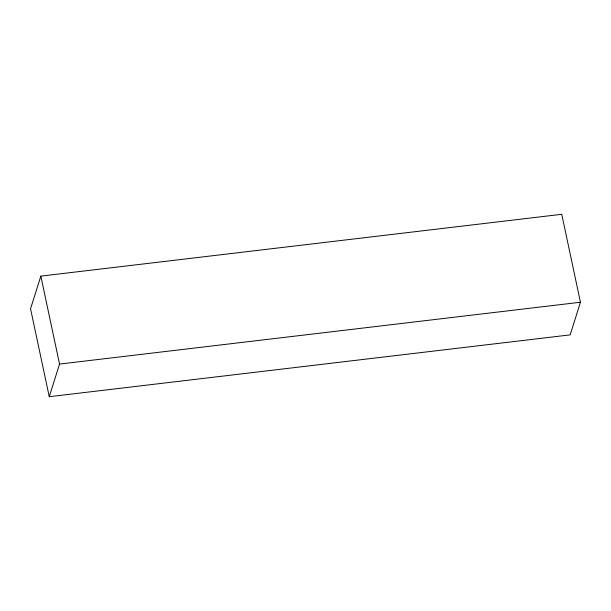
<?xml version="1.0" encoding="UTF-8"?>
<svg xmlns="http://www.w3.org/2000/svg" width="611" height="611" viewBox="0 0 611 611"><rect width="100%" height="100%" fill="white"/><g stroke="black" fill="none" stroke-linecap="round" stroke-linejoin="round"><path stroke-width="0.92" d="M40.838 276.126L30.55 308.761L49.254 396.707L570.162 334.874L580.45 302.239L561.746 214.293L40.838 276.126L59.542 364.072L49.254 396.707M59.542 364.072L580.45 302.239"/></g></svg>
